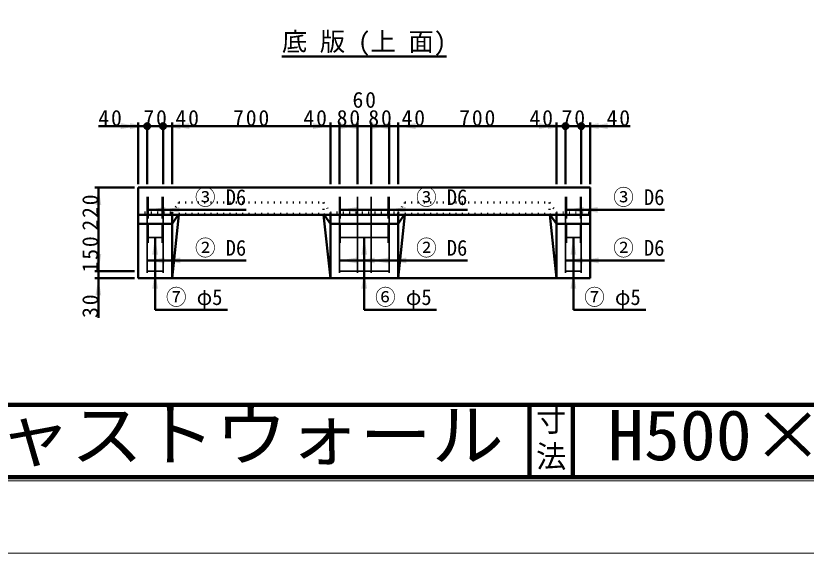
# Model space of a CAD drawing. Units: millimetres, scale not verified. Extents: x -2102 to 2102, y -1485 to 1485.
# Drawn here: x -83 to 1010, y -1485 to -742 of the extents above; entities that cross this region are included whole.
import ezdxf
from ezdxf.enums import TextEntityAlignment as Align

# ---------------------------------------------------------------- set-up
doc = ezdxf.new("R2010")
doc.units = ezdxf.units.MM
doc.header["$LTSCALE"] = 5
doc.linetypes.add('DASHED', pattern=[7.5, 6, -1.5])
doc.linetypes.add('DOTTED', pattern=[1.75, 0.25, -1.5])
doc.layers.add('0-0_V-nasSTD', color=7, linetype='Continuous', lineweight=50)
doc.layers.add('0-1_0', color=7, linetype='Continuous', lineweight=100)
doc.styles.add('ＭＳ ゴシック', font='')
doc.styles.get('ＭＳ ゴシック').set_extended_font_data('MS Gothic')

msp = doc.modelspace()

# ---------------------------------------------------------------- linework, layer by layer
at = {"layer": '0-0_V-nasSTD'}
for p, q in [((285.359, -798.65), (512.859, -798.65)), ((86.609, -894.9), (31.609, -894.9)), ((86.609, -889.9), (86.609, -974.9)), ((99.109, -894.9), (86.609, -894.9)), ((99.109, -889.9), (99.109, -974.9)), ((120.986, -894.9), (99.111, -894.9)), ((120.984, -889.9), (120.984, -974.9)), ((133.484, -894.9), (120.984, -894.9)), ((133.484, -889.9), (133.484, -974.9)), ((352.234, -894.9), (133.484, -894.9)), ((352.234, -889.9), (352.234, -974.9)), ((364.734, -894.9), (352.234, -894.9)), ((364.734, -889.9), (364.734, -974.9)), ((389.734, -894.9), (364.734, -894.9)), ((389.734, -889.9), (389.734, -974.9)), ((408.484, -894.9), (389.734, -894.9)), ((408.484, -889.9), (408.484, -974.9)), ((408.484, -894.9), (433.484, -894.9)), ((433.484, -889.9), (433.484, -974.9)), ((433.484, -894.9), (445.984, -894.9)), ((445.984, -889.9), (445.984, -974.9)), ((445.984, -894.9), (664.734, -894.9)), ((664.734, -889.9), (664.734, -974.9)), ((664.734, -894.9), (677.234, -894.9)), ((677.233, -894.9), (699.108, -894.9)), ((677.234, -889.9), (677.234, -974.9)), ((699.109, -889.9), (699.109, -974.9)), ((699.109, -894.9), (711.609, -894.9)), ((711.609, -889.9), (711.609, -974.9)), ((711.609, -894.9), (766.609, -894.9)), ((81.609, -979.9), (26.609, -979.9)), ((31.609, -979.9), (31.609, -1048.65)), ((86.609, -979.9), (86.609, -1104.9)), ((711.609, -979.9), (86.609, -979.9)), ((711.609, -979.9), (711.609, -1104.9)), ((236.013, -1010.55), (100.359, -1010.55)), ((541.638, -1010.55), (365.984, -1010.55)), ((814.138, -1010.55), (678.484, -1010.55)), ((711.609, -1017.4), (86.609, -1017.4)), ((133.484, -1017.4), (133.484, -1104.9)), ((142.007, -1017.4), (133.484, -1029.9)), ((133.484, -1104.9), (142.795, -1017.4)), ((342.924, -1017.4), (352.234, -1104.9)), ((343.712, -1017.4), (352.234, -1029.9)), ((352.234, -1104.9), (352.234, -1017.4)), ((445.984, -1017.4), (445.984, -1104.9)), ((454.507, -1017.4), (445.984, -1029.9)), ((445.984, -1104.9), (455.295, -1017.4)), ((655.424, -1017.4), (664.734, -1104.9)), ((656.212, -1017.4), (664.734, -1029.9)), ((664.734, -1104.9), (664.734, -1017.4)), ((133.484, -1029.9), (86.609, -1029.9)), ((445.984, -1029.9), (352.234, -1029.9)), ((711.609, -1029.9), (664.734, -1029.9)), ((31.609, -1095.525), (31.609, -1048.65)), ((110.047, -1148.65), (110.047, -1048.65)), ((399.109, -1148.65), (399.109, -1048.65)), ((688.172, -1148.65), (688.172, -1048.65)), ((236.013, -1080.525), (99.109, -1080.525)), ((541.638, -1080.525), (364.734, -1080.525)), ((814.138, -1080.525), (677.234, -1080.525)), ((81.609, -1095.525), (26.609, -1095.525)), ((26.609, -1104.9), (81.609, -1104.9)), ((711.609, -1104.9), (86.609, -1104.9)), ((110.047, -1148.65), (210.047, -1148.65)), ((399.109, -1148.65), (499.109, -1148.65)), ((688.172, -1148.65), (788.172, -1148.65))]:
    msp.add_line(p, q, dxfattribs=at)
at = {"layer": '0-0_V-nasSTD', "lineweight": 35}
for p, q in [((99.109, -992.712), (99.109, -1097.564)), ((120.984, -992.712), (120.984, -1097.564)), ((364.735, -992.712), (364.744, -1097.564)), ((389.734, -992.712), (389.734, -1097.564)), ((408.484, -992.712), (408.484, -1097.564)), ((433.484, -992.712), (433.484, -1097.564)), ((677.234, -992.712), (677.234, -1097.564)), ((699.109, -992.712), (699.109, -1097.564)), ((99.109, -1048.65), (120.984, -1048.65)), ((364.734, -1048.65), (433.484, -1048.65)), ((677.234, -1048.65), (699.109, -1048.65)), ((99.109, -1095.525), (120.984, -1095.525)), ((364.734, -1095.525), (433.484, -1095.525)), ((677.234, -1095.525), (699.109, -1095.525))]:
    msp.add_line(p, q, dxfattribs=at)
at = {"layer": '0-0_V-nasSTD', "linetype": 'DASHED', "lineweight": 35}
for p, q in [((100.359, -992.712), (100.359, -1056.305)), ((119.734, -992.712), (119.734, -1056.305)), ((365.984, -992.712), (365.984, -1056.305)), ((432.234, -992.712), (432.234, -1056.305)), ((678.484, -992.712), (678.484, -1056.305)), ((697.859, -992.712), (697.859, -1056.305))]:
    msp.add_line(p, q, dxfattribs=at)
at = {"layer": '0-0_V-nasSTD', "linetype": 'DOTTED'}
for p, q in [((133.484, -1014.275), (142.859, -1000.525)), ((142.859, -1000.525), (342.859, -1000.525)), ((142.859, -1000.525), (142.859, -1016.15)), ((342.859, -1000.525), (352.234, -1014.275)), ((342.859, -1000.525), (342.859, -1016.15)), ((445.984, -1014.275), (455.359, -1000.525)), ((455.359, -1000.525), (655.359, -1000.525)), ((455.359, -1000.525), (455.359, -1016.15)), ((655.359, -1000.525), (655.359, -1016.15)), ((86.609, -1014.275), (133.484, -1014.275)), ((133.484, -1014.275), (133.484, -1017.4)), ((352.234, -1014.275), (445.984, -1014.275)), ((352.234, -1014.275), (352.234, -1017.4)), ((445.984, -1014.275), (445.984, -1017.4)), ((664.734, -1014.275), (664.734, -1017.4)), ((142.859, -1016.15), (342.859, -1016.15)), ((455.359, -1016.15), (655.359, -1016.15))]:
    msp.add_line(p, q, dxfattribs=at)
at = {"layer": '0-0_V-nasSTD', "lineweight": 100}
for p, q in [((627.5, -1280), (627.5, -1380)), ((687.5, -1280), (687.5, -1380)), ((-1997.5, -1380), (1997.5, -1380))]:
    msp.add_line(p, q, dxfattribs=at)
at = {"layer": '0-0_V-nasSTD', "lineweight": 18}
for points in [[(-2102.5, -1485), (-2102.5, 1485), (2102.5, 1485), (2102.5, -1485)], [(-2002.5, -1385), (-2002.5, 1385), (2002.5, 1385), (2002.5, -1385)]]:
    msp.add_lwpolyline(points, close=True, dxfattribs=at)
at = {"layer": '0-0_V-nasSTD', "linetype": 'DOTTED'}
for points in [[(655.359, -1000.525), (664.734, -1014.275), (711.609, -1014.275)], [(142.007, -1017.4), (142.859, -1016.15), (142.795, -1017.4)], [(342.924, -1017.4), (342.859, -1016.15), (343.712, -1017.4)], [(454.507, -1017.4), (455.359, -1016.15), (455.295, -1017.4)], [(655.424, -1017.4), (655.359, -1016.15), (656.212, -1017.4)]]:
    msp.add_lwpolyline(points, dxfattribs=at)
at = {"layer": '0-0_V-nasSTD'}
msp.add_lwpolyline([(31.609, -1095.525), (31.609, -1104.9), (31.609, -1159.9)], dxfattribs=at)
for centre in [(99.109, -894.9), (120.986, -894.9), (677.233, -894.9), (699.109, -894.9)]:
    msp.add_circle(centre, 4, dxfattribs=at)
for points in [[(62.609, -894.9), (62.609, -890.9), (86.609, -894.9)], [(62.609, -898.9), (62.609, -894.9), (86.609, -894.9)], [(75.109, -894.9), (75.109, -890.9), (99.109, -894.9)], [(75.109, -898.9), (75.109, -894.9), (99.109, -894.9)], [(120.986, -894.9), (144.986, -894.9), (144.986, -890.9)], [(120.986, -894.9), (144.986, -898.9), (144.986, -894.9)], [(133.484, -894.9), (157.484, -894.9), (157.484, -890.9)], [(133.484, -894.9), (157.484, -898.9), (157.484, -894.9)], [(328.234, -894.9), (328.234, -890.9), (352.234, -894.9)], [(328.234, -898.9), (328.234, -894.9), (352.234, -894.9)], [(364.734, -894.9), (388.734, -894.9), (388.734, -890.9)], [(364.734, -894.9), (388.734, -898.9), (388.734, -894.9)], [(365.733, -894.9), (365.733, -890.9), (389.733, -894.9)], [(365.733, -898.9), (365.733, -894.9), (389.733, -894.9)], [(408.484, -894.9), (432.484, -894.9), (432.484, -890.9)], [(408.484, -894.9), (432.484, -898.9), (432.484, -894.9)], [(409.483, -894.9), (409.483, -890.9), (433.483, -894.9)], [(409.483, -898.9), (409.483, -894.9), (433.483, -894.9)], [(445.984, -894.9), (469.984, -894.9), (469.984, -890.9)], [(445.984, -894.9), (469.984, -898.9), (469.984, -894.9)], [(640.734, -894.9), (640.734, -890.9), (664.734, -894.9)], [(640.734, -898.9), (640.734, -894.9), (664.734, -894.9)], [(653.233, -894.9), (653.233, -890.9), (677.233, -894.9)], [(653.233, -898.9), (653.233, -894.9), (677.233, -894.9)], [(699.109, -894.9), (723.109, -894.9), (723.109, -890.9)], [(699.109, -894.9), (723.109, -898.9), (723.109, -894.9)], [(711.609, -894.9), (735.609, -894.9), (735.609, -890.9)], [(711.609, -894.9), (735.609, -898.9), (735.609, -894.9)], [(27.609, -1003.9), (31.609, -1003.9), (31.609, -979.9)], [(31.609, -1003.9), (31.609, -979.9), (35.609, -1003.9)], [(100.359, -1010.55), (124.359, -1010.55), (124.359, -1006.55)], [(100.359, -1010.55), (124.359, -1014.55), (124.359, -1010.55)], [(119.734, -1010.55), (143.734, -1010.55), (143.734, -1006.55)], [(119.734, -1010.55), (143.734, -1014.55), (143.734, -1010.55)], [(365.984, -1010.55), (389.984, -1010.55), (389.984, -1006.55)], [(365.984, -1010.55), (389.984, -1014.55), (389.984, -1010.55)], [(432.234, -1010.55), (456.234, -1010.55), (456.234, -1006.55)], [(432.234, -1010.55), (456.234, -1014.55), (456.234, -1010.55)], [(678.484, -1010.55), (702.484, -1010.55), (702.484, -1006.55)], [(678.484, -1010.55), (702.484, -1014.55), (702.484, -1010.55)], [(697.859, -1010.55), (721.859, -1010.55), (721.859, -1006.55)], [(697.859, -1010.55), (721.859, -1014.55), (721.859, -1010.55)], [(106.047, -1072.65), (110.047, -1072.65), (110.047, -1048.65)], [(110.047, -1072.65), (110.047, -1048.65), (114.047, -1072.65)], [(395.109, -1072.65), (399.109, -1072.65), (399.109, -1048.65)], [(399.109, -1072.65), (399.109, -1048.65), (403.109, -1072.65)], [(684.172, -1072.65), (688.172, -1072.65), (688.172, -1048.65)], [(688.172, -1072.65), (688.172, -1048.65), (692.172, -1072.65)], [(27.609, -1071.525), (31.609, -1095.525), (31.609, -1071.525)], [(31.609, -1095.525), (31.609, -1071.525), (35.609, -1071.525)], [(99.109, -1080.525), (123.109, -1080.525), (123.109, -1076.525)], [(99.109, -1080.525), (123.109, -1084.525), (123.109, -1080.525)], [(120.984, -1080.525), (144.984, -1080.525), (144.984, -1076.525)], [(120.984, -1080.525), (144.984, -1084.525), (144.984, -1080.525)], [(364.734, -1080.525), (388.734, -1080.525), (388.734, -1076.525)], [(364.734, -1080.525), (388.734, -1084.525), (388.734, -1080.525)], [(389.734, -1080.525), (413.734, -1080.525), (413.734, -1076.525)], [(389.734, -1080.525), (413.734, -1084.525), (413.734, -1080.525)], [(408.484, -1080.525), (432.484, -1080.525), (432.484, -1076.525)], [(408.484, -1080.525), (432.484, -1084.525), (432.484, -1080.525)], [(433.484, -1080.525), (457.484, -1080.525), (457.484, -1076.525)], [(433.484, -1080.525), (457.484, -1084.525), (457.484, -1080.525)], [(677.234, -1080.525), (701.234, -1080.525), (701.234, -1076.525)], [(677.234, -1080.525), (701.234, -1084.525), (701.234, -1080.525)], [(699.109, -1080.525), (723.109, -1080.525), (723.109, -1076.525)], [(699.109, -1080.525), (723.109, -1084.525), (723.109, -1080.525)], [(106.047, -1119.525), (110.047, -1119.525), (110.047, -1095.525)], [(110.047, -1119.525), (110.047, -1095.525), (114.047, -1119.525)], [(395.109, -1119.525), (399.109, -1119.525), (399.109, -1095.525)], [(399.109, -1119.525), (399.109, -1095.525), (403.109, -1119.525)], [(684.172, -1119.525), (688.172, -1119.525), (688.172, -1095.525)], [(688.172, -1119.525), (688.172, -1095.525), (692.172, -1119.525)], [(27.609, -1128.9), (31.609, -1128.9), (31.609, -1104.9)], [(31.609, -1128.9), (31.609, -1104.9), (35.609, -1128.9)]]:
    msp.add_solid(points, dxfattribs=at)
at = {"layer": '0-1_0'}
msp.add_line((-1997.5, -1280), (1997.5, -1280), dxfattribs=at)

# ---------------------------------------------------------------- texts
at = {"layer": '0-0_V-nasSTD', "style": 'ＭＳ ゴシック'}
for s, height, p in [('底 版 (上 面)', 25.66, (285.359, -798.65)), ('寸', 30.79, (636.482, -1326.001)), ('法', 30.79, (636.476, -1375.99))]:
    msp.add_text(s, height=height, dxfattribs=at).set_placement(p, align=Align.BOTTOM_LEFT)
for s, height, width, p in [('③ D6', 21.85, 0.95, (165.219, -1010.55)), ('③ D6', 21.85, 0.95, (470.844, -1010.55)), ('③ D6', 21.85, 0.95, (743.344, -1010.55)), ('② D6', 21.85, 0.95, (165.219, -1080.525)), ('② D6', 21.85, 0.95, (470.844, -1080.525)), ('② D6', 21.85, 0.95, (743.344, -1080.525)), ('⑦ φ5', 21.85, 0.95, (125.094, -1148.65)), ('⑥ φ5', 21.85, 0.95, (414.157, -1148.65)), ('⑦ φ5', 21.85, 0.95, (703.219, -1148.65)), ('プレキャストウォール', 69.65, 1.05, (-405.5, -1377.53)), ('H500×B400×L2000', 69.65, 1.05, (735.75, -1377.492))]:
    msp.add_text(s, height=height, dxfattribs=dict(at, width=width)).set_placement(p, align=Align.BOTTOM_LEFT)
at = {"layer": '0-0_V-nasSTD', "char_height": 21.99, "attachment_point": 7, "style": 'ＭＳ ゴシック'}
for s, insert in [('\\T1.17;60', (382.858, -869.9)), ('\\T1.17;40', (31.609, -894.9)), ('\\T1.17;70', (93.797, -894.9)), ('\\T1.17;40', (138.172, -894.9)), ('\\T1.17;700', (217.859, -894.9)), ('\\T1.17;40', (315.047, -894.9)), ('\\T1.17;80', (360.983, -894.9)), ('\\T1.17;80', (404.736, -894.9)), ('\\T1.17;40', (450.672, -894.9)), ('\\T1.17;700', (530.359, -894.9)), ('\\T1.17;40', (627.547, -894.9)), ('\\T1.17;70', (671.922, -894.9)), ('\\T1.17;40', (734.109, -894.9))]:
    msp.add_mtext(s, dxfattribs=dict(at, insert=insert))
at = {"layer": '0-0_V-nasSTD', "char_height": 21.99, "attachment_point": 7, "rotation": 90, "style": 'ＭＳ ゴシック'}
for s, insert in [('\\T1.17;220', (31.609, -1039.275)), ('\\T1.17;150', (31.609, -1097.087)), ('\\T1.17;30', (31.609, -1159.9))]:
    msp.add_mtext(s, dxfattribs=dict(at, insert=insert))

doc.saveas('drawing.dxf')
